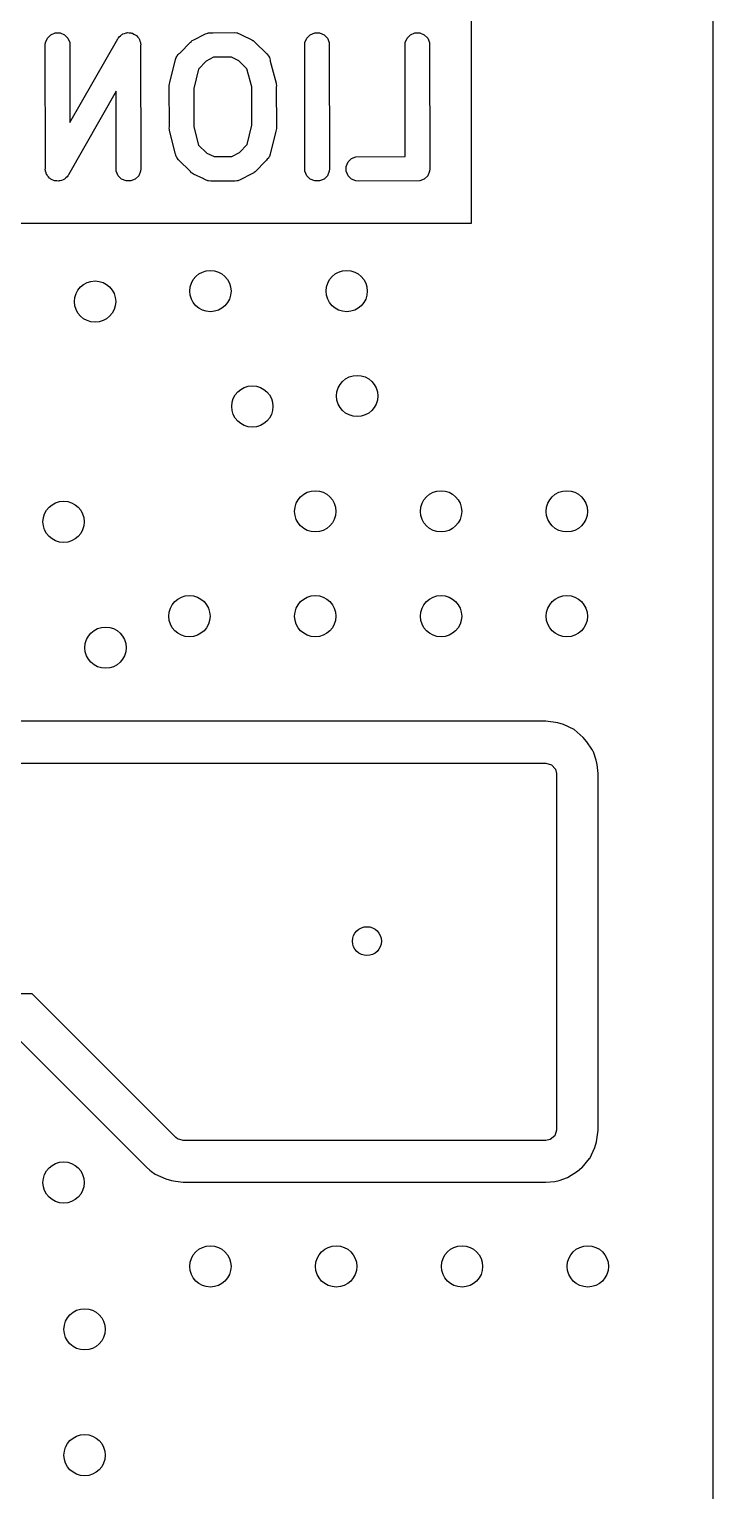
# Model space of a CAD drawing. Extents: x 0.01 to 3.19, y 0.01 to 2.39.
# Drawn here: x 2.864 to 3.19, y 0.573 to 1.27 of the extents above; entities that cross this region are included whole.
import ezdxf

# ---------------------------------------------------------------- set-up
doc = ezdxf.new("R2010")
doc.units = 0
doc.header["$MEASUREMENT"] = 0
doc.layers.add('BLACK', color=7, linetype='CONTINUOUS')

msp = doc.modelspace()

# ---------------------------------------------------------------- linework, layer by layer
at = {"layer": 'BLACK', "linetype": 'CONTINUOUS'}
for p, q in [((3.18959, 2.38463), (3.18959, 0.01537)), ((3.07452, 1.17739), (3.07452, 1.28827)), ((2.91014, 1.26814), (2.9105, 1.26824)), ((2.9105, 1.26824), (2.91128, 1.26814)), ((2.95022, 1.26815), (2.95103, 1.26821)), ((2.95103, 1.26821), (2.95117, 1.26816)), ((2.95117, 1.26816), (2.96154, 1.26825)), ((2.96154, 1.26825), (2.96269, 1.26814)), ((2.87127, 1.26235), (2.87138, 1.2635)), ((2.87138, 1.20364), (2.87127, 1.26235)), ((2.87138, 1.2635), (2.87226, 1.26563)), ((2.87226, 1.26563), (2.87389, 1.26726)), ((2.87389, 1.26726), (2.87602, 1.26814)), ((2.87602, 1.26814), (2.87832, 1.26814)), ((2.87832, 1.26814), (2.88045, 1.26726)), ((2.88045, 1.26726), (2.88208, 1.26563)), ((2.88208, 1.26563), (2.88296, 1.2635)), ((2.88296, 1.2635), (2.88303, 1.22531)), ((2.88303, 1.22531), (2.90579, 1.26528)), ((2.90579, 1.26528), (2.90596, 1.26552)), ((2.90596, 1.26552), (2.90601, 1.26563)), ((2.90601, 1.26563), (2.90612, 1.26574)), ((2.90612, 1.26574), (2.90646, 1.26622)), ((2.90646, 1.26622), (2.90708, 1.2667)), ((2.90708, 1.2667), (2.90764, 1.26726)), ((2.90764, 1.26726), (2.90798, 1.2674)), ((2.90798, 1.2674), (2.90828, 1.26763)), ((2.90828, 1.26763), (2.90904, 1.26784)), ((2.90904, 1.26784), (2.90976, 1.26814)), ((2.90976, 1.26814), (2.91014, 1.26814)), ((2.91128, 1.26814), (2.91207, 1.26814)), ((2.91207, 1.26814), (2.91242, 1.268)), ((2.91242, 1.268), (2.91279, 1.26795)), ((2.91279, 1.26795), (2.91347, 1.26756)), ((2.91347, 1.26756), (2.9142, 1.26726)), ((2.9142, 1.26726), (2.91446, 1.26699)), ((2.91446, 1.26699), (2.91479, 1.26681)), ((2.91479, 1.26681), (2.91527, 1.26619)), ((2.91527, 1.26619), (2.91583, 1.26563)), ((2.91583, 1.26563), (2.91597, 1.26528)), ((2.91597, 1.26528), (2.9162, 1.26498)), ((2.9162, 1.26498), (2.91641, 1.26423)), ((2.91641, 1.26423), (2.91671, 1.2635)), ((2.91671, 1.2635), (2.91671, 1.26312)), ((2.91671, 1.26312), (2.91681, 1.26276)), ((2.91681, 1.26276), (2.91671, 1.262)), ((2.91671, 1.262), (2.91682, 1.20329)), ((2.93537, 1.25847), (2.94049, 1.26371)), ((2.94049, 1.26371), (2.94094, 1.26408)), ((2.94094, 1.26408), (2.94104, 1.2642)), ((2.94104, 1.2642), (2.94115, 1.26426)), ((2.94115, 1.26426), (2.94138, 1.26445)), ((2.94138, 1.26445), (2.94203, 1.26472)), ((2.94203, 1.26472), (2.94765, 1.26763)), ((2.94765, 1.26763), (2.94873, 1.26805)), ((2.94873, 1.26805), (2.94894, 1.26806)), ((2.94894, 1.26806), (2.94913, 1.26814)), ((2.94913, 1.26814), (2.95022, 1.26815)), ((2.96269, 1.26814), (2.96288, 1.26806)), ((2.96288, 1.26806), (2.9631, 1.26805)), ((2.9631, 1.26805), (2.96418, 1.26752)), ((2.96418, 1.26752), (2.96482, 1.26726)), ((2.96482, 1.26726), (2.9649, 1.26718)), ((2.9649, 1.26718), (2.9698, 1.26482)), ((2.9698, 1.26482), (2.9703, 1.26451)), ((2.9703, 1.26451), (2.97044, 1.26445)), ((2.97044, 1.26445), (2.97053, 1.26436)), ((2.97053, 1.26436), (2.97078, 1.2642)), ((2.97078, 1.2642), (2.97127, 1.26364)), ((2.97127, 1.26364), (2.97696, 1.25809)), ((2.995, 1.26235), (2.99511, 1.2635)), ((2.99511, 1.20214), (2.995, 1.26235)), ((2.99511, 1.2635), (2.996, 1.26563)), ((2.996, 1.26563), (2.99762, 1.26726)), ((2.99762, 1.26726), (2.99975, 1.26814)), ((2.99975, 1.26814), (3.00206, 1.26814)), ((3.00206, 1.26814), (3.00419, 1.26726)), ((3.00419, 1.26726), (3.00582, 1.26563)), ((3.00582, 1.26563), (3.0067, 1.2635)), ((3.0067, 1.2635), (3.00681, 1.20329)), ((3.04281, 1.26235), (3.04292, 1.2635)), ((3.04291, 1.20918), (3.04281, 1.26235)), ((3.04292, 1.2635), (3.0438, 1.26563)), ((3.0438, 1.26563), (3.04543, 1.26726)), ((3.04543, 1.26726), (3.04756, 1.26814)), ((3.04756, 1.26814), (3.04986, 1.26814)), ((3.04986, 1.26814), (3.05199, 1.26726)), ((3.05199, 1.26726), (3.05362, 1.26563)), ((3.05362, 1.26563), (3.0545, 1.2635)), ((3.0545, 1.2635), (3.05462, 1.20329)), ((2.93068, 1.2444), (2.93331, 1.25535)), ((2.93331, 1.25535), (2.9337, 1.25644)), ((2.9337, 1.25644), (2.93396, 1.25679)), ((2.93396, 1.25679), (2.93413, 1.25719)), ((2.93413, 1.25719), (2.93468, 1.25776)), ((2.93468, 1.25776), (2.93507, 1.25829)), ((2.93507, 1.25829), (2.93537, 1.25847)), ((2.94795, 1.25459), (2.94426, 1.25081)), ((2.95154, 1.25646), (2.94795, 1.25459)), ((2.96001, 1.25653), (2.95154, 1.25646)), ((2.96351, 1.25485), (2.96001, 1.25653)), ((2.96743, 1.25102), (2.96351, 1.25485)), ((2.97696, 1.25809), (2.97769, 1.25719)), ((2.97769, 1.25719), (2.97786, 1.25679)), ((2.97786, 1.25679), (2.97812, 1.25644)), ((2.97812, 1.25644), (2.97832, 1.25569)), ((2.97832, 1.25569), (2.97858, 1.25506)), ((2.97858, 1.25506), (2.97858, 1.25469)), ((2.97858, 1.25469), (2.98133, 1.2441)), ((2.94426, 1.25081), (2.94203, 1.24154)), ((2.96969, 1.24232), (2.96743, 1.25102)), ((2.90505, 1.24034), (2.8823, 1.20036)), ((2.90512, 1.20214), (2.90505, 1.24034)), ((2.93032, 1.24266), (2.93034, 1.24287)), ((2.93043, 1.22335), (2.93032, 1.24266)), ((2.93033, 1.24295), (2.93036, 1.2431)), ((2.93034, 1.24287), (2.93033, 1.24295)), ((2.93036, 1.2431), (2.93043, 1.24382)), ((2.93043, 1.24382), (2.93068, 1.2444)), ((2.94203, 1.24154), (2.94213, 1.22333)), ((2.96979, 1.2241), (2.96969, 1.24232)), ((2.98133, 1.2441), (2.98135, 1.2439)), ((2.98135, 1.2439), (2.98139, 1.24382)), ((2.98139, 1.24382), (2.98139, 1.24367)), ((2.98139, 1.24367), (2.98149, 1.24295)), ((2.98149, 1.24295), (2.9814, 1.24229)), ((2.9814, 1.24229), (2.9815, 1.22298)), ((2.93033, 1.22269), (2.93043, 1.22335)), ((2.93043, 1.22198), (2.93033, 1.22269)), ((2.93043, 1.22183), (2.93043, 1.22198)), ((2.93047, 1.22175), (2.93043, 1.22183)), ((2.9305, 1.22155), (2.93047, 1.22175)), ((2.93325, 1.21095), (2.9305, 1.22155)), ((2.94213, 1.22333), (2.94439, 1.21462)), ((2.96756, 1.21484), (2.96979, 1.2241)), ((2.98115, 1.22124), (2.97851, 1.2103)), ((2.98139, 1.22183), (2.98115, 1.22124)), ((2.98146, 1.22254), (2.98139, 1.22183)), ((2.98149, 1.22269), (2.98146, 1.22254)), ((2.9815, 1.22298), (2.98148, 1.22278)), ((2.98148, 1.22278), (2.98149, 1.22269)), ((2.94439, 1.21462), (2.94831, 1.2108)), ((2.96388, 1.21105), (2.96756, 1.21484)), ((2.93325, 1.21058), (2.93325, 1.21095)), ((2.93351, 1.20995), (2.93325, 1.21058)), ((2.9337, 1.20921), (2.93351, 1.20995)), ((2.93396, 1.20886), (2.9337, 1.20921)), ((2.93413, 1.20845), (2.93396, 1.20886)), ((2.93486, 1.20755), (2.93413, 1.20845)), ((2.94055, 1.202), (2.93486, 1.20755)), ((2.94831, 1.2108), (2.95182, 1.20911)), ((2.95182, 1.20911), (2.96028, 1.20919)), ((2.96028, 1.20919), (2.96388, 1.21105)), ((2.97645, 1.20718), (2.97134, 1.20193)), ((2.97675, 1.20736), (2.97645, 1.20718)), ((2.97714, 1.20788), (2.97675, 1.20736)), ((2.97769, 1.20845), (2.97714, 1.20788)), ((2.97786, 1.20886), (2.97769, 1.20845)), ((2.97812, 1.20921), (2.97786, 1.20886)), ((2.97851, 1.2103), (2.97812, 1.20921)), ((3.0148, 1.20445), (3.01568, 1.20658)), ((3.01568, 1.20658), (3.01731, 1.2082)), ((3.01731, 1.2082), (3.01944, 1.20909)), ((3.01944, 1.20909), (3.04291, 1.20918)), ((2.87128, 1.20288), (2.87138, 1.20364)), ((2.87138, 1.20252), (2.87128, 1.20288)), ((2.87138, 1.20214), (2.87138, 1.20252)), ((2.87168, 1.20142), (2.87138, 1.20214)), ((2.87189, 1.20066), (2.87168, 1.20142)), ((2.87212, 1.20036), (2.87189, 1.20066)), ((2.87226, 1.20001), (2.87212, 1.20036)), ((2.87282, 1.19946), (2.87226, 1.20001)), ((2.8733, 1.19884), (2.87282, 1.19946)), ((2.87362, 1.19865), (2.8733, 1.19884)), ((2.87389, 1.19838), (2.87362, 1.19865)), ((2.88101, 1.19894), (2.88045, 1.19838)), ((2.88163, 1.19942), (2.88101, 1.19894)), ((2.88197, 1.1999), (2.88163, 1.19942)), ((2.88208, 1.20001), (2.88197, 1.1999)), ((2.88213, 1.20012), (2.88208, 1.20001)), ((2.8823, 1.20036), (2.88213, 1.20012)), ((2.90601, 1.20001), (2.90512, 1.20214)), ((2.90764, 1.19838), (2.90601, 1.20001)), ((2.91583, 1.20001), (2.9142, 1.19838)), ((2.91671, 1.20214), (2.91583, 1.20001)), ((2.91682, 1.20329), (2.91671, 1.20214)), ((2.94104, 1.20144), (2.94055, 1.202)), ((2.94129, 1.20128), (2.94104, 1.20144)), ((2.94138, 1.2012), (2.94129, 1.20128)), ((2.94153, 1.20114), (2.94138, 1.2012)), ((2.94202, 1.20082), (2.94153, 1.20114)), ((2.94692, 1.19847), (2.94202, 1.20082)), ((2.96979, 1.20093), (2.96418, 1.19801)), ((2.97044, 1.2012), (2.96979, 1.20093)), ((2.97067, 1.20138), (2.97044, 1.2012)), ((2.97078, 1.20144), (2.97067, 1.20138)), ((2.97088, 1.20156), (2.97078, 1.20144)), ((2.97134, 1.20193), (2.97088, 1.20156)), ((2.996, 1.20001), (2.99511, 1.20214)), ((2.99762, 1.19838), (2.996, 1.20001)), ((3.00582, 1.20001), (3.00419, 1.19838)), ((3.0067, 1.20214), (3.00582, 1.20001)), ((3.00681, 1.20329), (3.0067, 1.20214)), ((3.0148, 1.20214), (3.0148, 1.20445)), ((3.01568, 1.20001), (3.0148, 1.20214)), ((3.01731, 1.19838), (3.01568, 1.20001)), ((3.05362, 1.20001), (3.05199, 1.19838)), ((3.0545, 1.20214), (3.05362, 1.20001)), ((3.05462, 1.20329), (3.0545, 1.20214)), ((3.0545, 1.20214), (3.0545, 1.20214)), ((2.87462, 1.19808), (2.87389, 1.19838)), ((2.8753, 1.19769), (2.87462, 1.19808)), ((2.87567, 1.19765), (2.8753, 1.19769)), ((2.87602, 1.1975), (2.87567, 1.19765)), ((2.8768, 1.1975), (2.87602, 1.1975)), ((2.87758, 1.1974), (2.8768, 1.1975)), ((2.87795, 1.1975), (2.87758, 1.1974)), ((2.87832, 1.1975), (2.87795, 1.1975)), ((2.87905, 1.1978), (2.87832, 1.1975)), ((2.87981, 1.19801), (2.87905, 1.1978)), ((2.8801, 1.19824), (2.87981, 1.19801)), ((2.88045, 1.19838), (2.8801, 1.19824)), ((2.90976, 1.1975), (2.90764, 1.19838)), ((2.91207, 1.1975), (2.90976, 1.1975)), ((2.9142, 1.19838), (2.91207, 1.1975)), ((2.94701, 1.19838), (2.94692, 1.19847)), ((2.94764, 1.19812), (2.94701, 1.19838)), ((2.94873, 1.1976), (2.94764, 1.19812)), ((2.94894, 1.19758), (2.94873, 1.1976)), ((2.94913, 1.1975), (2.94894, 1.19758)), ((2.95029, 1.19739), (2.94913, 1.1975)), ((2.96065, 1.19748), (2.95029, 1.19739)), ((2.9608, 1.19744), (2.96065, 1.19748)), ((2.9616, 1.19749), (2.9608, 1.19744)), ((2.96269, 1.1975), (2.9616, 1.19749)), ((2.96288, 1.19758), (2.96269, 1.1975)), ((2.9631, 1.1976), (2.96288, 1.19758)), ((2.96418, 1.19801), (2.9631, 1.1976)), ((2.99975, 1.1975), (2.99762, 1.19838)), ((3.00206, 1.1975), (2.99975, 1.1975)), ((3.00419, 1.19838), (3.00206, 1.1975)), ((3.01944, 1.1975), (3.01731, 1.19838)), ((3.02059, 1.19739), (3.01944, 1.1975)), ((3.04986, 1.1975), (3.02059, 1.19739)), ((3.05199, 1.19838), (3.04986, 1.1975)), ((2.41256, 1.17739), (3.07452, 1.17739)), ((3.11004, 0.9399), (2.81116, 0.9399)), ((3.11565, 0.9391), (3.11004, 0.9399)), ((3.11004, 0.9399), (3.11004, 0.9399)), ((3.11833, 0.93831), (3.11565, 0.9391)), ((3.12348, 0.93595), (3.11833, 0.93831)), ((3.12642, 0.93341), (3.12348, 0.93595)), ((3.12778, 0.93223), (3.12642, 0.93341)), ((3.12785, 0.93214), (3.12778, 0.93223)), ((3.12959, 0.93013), (3.12785, 0.93214)), ((3.13189, 0.92655), (3.12959, 0.93013)), ((2.80108, 0.92), (3.11004, 0.92)), ((3.11004, 0.92), (3.11272, 0.91921)), ((3.1326, 0.92546), (3.13189, 0.92655)), ((3.13265, 0.92537), (3.1326, 0.92546)), ((3.134, 0.92133), (3.13265, 0.92537)), ((3.13445, 0.91927), (3.134, 0.92133)), ((3.11272, 0.91921), (3.11455, 0.9171)), ((3.11455, 0.9171), (3.115, 0.91504)), ((3.115, 0.91504), (3.115, 0.74496)), ((3.1349, 0.91504), (3.13445, 0.91927)), ((3.1349, 0.74496), (3.1349, 0.91504)), ((2.865, 0.81), (2.79827, 0.81)), ((2.93355, 0.74145), (2.865, 0.81)), ((2.85821, 0.78865), (2.91947, 0.72738)), ((2.93437, 0.74079), (2.93355, 0.74145)), ((2.93705, 0.74), (2.93437, 0.74079)), ((3.11004, 0.74), (2.93705, 0.74)), ((3.1121, 0.74045), (3.11004, 0.74)), ((3.11421, 0.74228), (3.1121, 0.74045)), ((3.115, 0.74496), (3.11421, 0.74228)), ((3.13331, 0.73667), (3.1341, 0.73935)), ((3.1341, 0.73935), (3.1349, 0.74496)), ((3.13095, 0.73152), (3.13331, 0.73667)), ((2.91947, 0.72738), (2.91948, 0.72738)), ((2.91948, 0.72738), (2.92106, 0.72596)), ((2.92106, 0.72596), (2.92106, 0.72596)), ((2.92106, 0.72596), (2.92189, 0.72529)), ((2.92189, 0.72529), (2.92361, 0.72405)), ((3.12037, 0.72235), (3.12513, 0.72541)), ((3.12513, 0.72541), (3.12714, 0.72715)), ((3.12513, 0.72541), (3.12513, 0.72541)), ((3.12714, 0.72715), (3.12723, 0.72722)), ((3.12723, 0.72722), (3.13087, 0.73142)), ((3.13087, 0.73142), (3.13095, 0.73152)), ((2.92361, 0.72405), (2.92877, 0.72169)), ((2.92877, 0.72169), (2.93145, 0.7209)), ((2.93145, 0.7209), (2.93145, 0.7209)), ((2.93145, 0.7209), (2.93332, 0.72064)), ((2.93332, 0.72064), (2.93705, 0.7201)), ((2.93705, 0.7201), (2.93705, 0.7201)), ((2.93705, 0.7201), (3.11004, 0.7201)), ((3.11004, 0.7201), (3.11427, 0.72055)), ((3.11427, 0.72055), (3.11633, 0.721)), ((3.11427, 0.72055), (3.11427, 0.72055)), ((3.11633, 0.721), (3.12037, 0.72235)), ((3.11633, 0.721), (3.11633, 0.721)), ((3.11633, 0.721), (3.11633, 0.721)), ((3.11633, 0.721), (3.11633, 0.721)), ((3.11633, 0.721), (3.11633, 0.721)), ((3.12037, 0.72235), (3.12037, 0.72235))]:
    msp.add_line(p, q, dxfattribs=at)
at = {"layer": 'BLACK'}
for centre, radius in [((2.895, 1.14), 0.00984), ((2.95, 1.145), 0.00984), ((3.015, 1.145), 0.00984), ((3.02, 1.095), 0.00984), ((2.97, 1.09), 0.00984), ((3, 1.04), 0.00984), ((3.06, 1.04), 0.00984), ((3.12, 1.04), 0.00984), ((2.88, 1.035), 0.00984), ((2.94, 0.99), 0.00984), ((3, 0.99), 0.00984), ((3.06, 0.99), 0.00984), ((3.12, 0.99), 0.00984), ((2.9, 0.975), 0.00984), ((3.02467, 0.83508), 0.00689), ((2.88, 0.72), 0.00984), ((2.95, 0.68), 0.00984), ((3.01, 0.68), 0.00984), ((3.07, 0.68), 0.00984), ((3.13, 0.68), 0.00984), ((2.89, 0.65), 0.00984), ((2.89, 0.59), 0.00984)]:
    msp.add_circle(centre, radius, dxfattribs=at)

doc.saveas('drawing.dxf')
